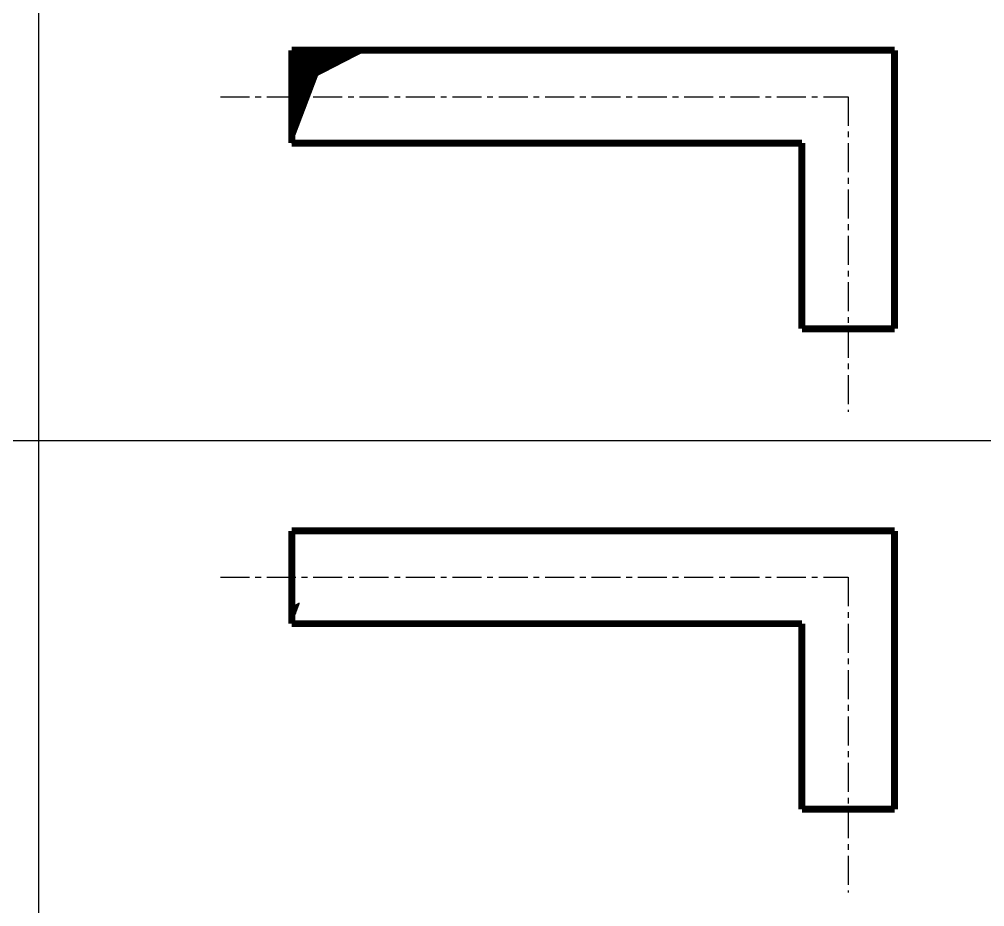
# Model space of a CAD drawing. Header units: inches. Extents: x -18 to 2014, y 4 to 801.
# Drawn here: x 1700.82 to 1742.46, y 157.61 to 195.86 of the extents above; entities that cross this region are included whole.
import ezdxf

# ---------------------------------------------------------------- set-up
doc = ezdxf.new("R2010")
doc.units = ezdxf.units.IN
doc.header["$MEASUREMENT"] = 0
doc.linetypes.add('CENTER', pattern=[2, 1.25, -0.25, 0.25, -0.25])

msp = doc.modelspace()

# ---------------------------------------------------------------- linework, layer by layer
at = {"color": 3}
for p, q in [((1701.644965778534, 232.699474610174), (1701.644965778534, 42.69947461017395)), ((1712.570983294821, 193.5465949891464), (1714.473562037719, 194.5244042324669)), ((1712.570983294821, 193.557838356979), (1714.45168518108, 194.5244042324669)), ((1712.570983294821, 193.5690817248113), (1714.429808324441, 194.5244042324669)), ((1712.570983294821, 193.5803250926436), (1714.407931467802, 194.5244042324669)), ((1712.570983294821, 193.5915684604759), (1714.386054611163, 194.5244042324669)), ((1712.570983294821, 193.6028118283085), (1714.364177754523, 194.5244042324669)), ((1712.570983294821, 193.612054587195), (1714.346193595851, 194.5244042324669)), ((1712.570983294821, 193.6232979550274), (1714.324316739212, 194.5244042324669)), ((1712.570983294821, 193.6345413228599), (1714.302439882573, 194.5244042324669)), ((1712.570983294821, 193.6457846906925), (1714.280563025933, 194.5244042324669)), ((1712.570983294821, 193.6570280585246), (1714.258686169294, 194.5244042324669)), ((1712.570983294821, 193.6682714263569), (1714.236809312656, 194.5244042324669)), ((1712.570983294821, 193.6795147941894), (1714.214932456017, 194.5244042324669)), ((1712.570983294821, 193.6907581620218), (1714.193055599377, 194.5244042324669)), ((1712.570983294821, 193.7020015298543), (1714.171178742738, 194.5244042324669)), ((1712.570983294821, 193.7132448976868), (1714.149301886099, 194.5244042324669)), ((1712.570983294821, 193.7244882655192), (1714.12742502946, 194.5244042324669)), ((1712.570983294821, 193.7357316333515), (1714.105548172821, 194.5244042324669)), ((1712.570983294821, 193.7469750011838), (1714.083671316182, 194.5244042324669)), ((1712.570983294821, 193.7582183690161), (1714.061794459543, 194.5244042324669)), ((1712.570983294821, 193.7694617368487), (1714.039917602904, 194.5244042324669)), ((1712.570983294821, 193.780705104681), (1714.018040746265, 194.5244042324669)), ((1712.570983294821, 193.7919484725133), (1713.996163889625, 194.5244042324669)), ((1712.570983294821, 193.8031918403456), (1713.974287032986, 194.5244042324669)), ((1712.570983294821, 193.8144352081782), (1713.952410176347, 194.5244042324669)), ((1712.570983294821, 193.8256785760107), (1713.930533319708, 194.5244042324669)), ((1712.570983294821, 193.8369219438431), (1713.908656463069, 194.5244042324669)), ((1712.570983294821, 193.8481653116754), (1713.88677960643, 194.5244042324669)), ((1712.570983294821, 193.8594086795077), (1713.864902749791, 194.5244042324669)), ((1712.570983294821, 193.87065204734), (1713.843025893152, 194.5244042324669)), ((1712.570983294821, 193.8818954151726), (1713.821149036513, 194.5244042324669)), ((1712.570983294821, 193.8931387830049), (1713.799272179873, 194.5244042324669)), ((1712.570983294821, 193.9043821508374), (1713.777395323234, 194.5244042324669)), ((1712.570983294821, 193.9156255186698), (1713.755518466596, 194.5244042324669)), ((1712.570983294821, 193.9268688865021), (1713.733641609957, 194.5244042324669)), ((1712.570983294821, 193.9381122543346), (1713.711764753318, 194.5244042324669)), ((1712.570983294821, 194.2831064856601), (1713.040489966925, 194.5244042324669)), ((1712.570983294821, 194.2718631178278), (1713.062366823564, 194.5244042324669)), ((1712.570983294821, 194.2606197499952), (1713.084243680203, 194.5244042324669)), ((1712.570983294821, 194.2493763821629), (1713.106120536842, 194.5244042324669)), ((1712.570983294821, 194.2381330143304), (1713.127997393481, 194.5244042324669)), ((1712.570983294821, 194.2268896464981), (1713.149874250121, 194.5244042324669)), ((1712.570983294821, 194.2156462786657), (1713.17175110676, 194.5244042324669)), ((1712.570983294821, 194.2044029108334), (1713.193627963398, 194.5244042324669)), ((1712.570983294821, 194.1931595430011), (1713.215504820037, 194.5244042324669)), ((1712.570983294821, 194.1819161751685), (1713.237381676676, 194.5244042324669)), ((1712.570983294821, 194.1706728073362), (1713.259258533316, 194.5244042324669)), ((1712.570983294821, 194.1594294395037), (1713.281135389955, 194.5244042324669)), ((1712.570983294821, 194.1481860716716), (1713.303012246594, 194.5244042324669)), ((1712.570983294821, 194.136942703839), (1713.324889103233, 194.5244042324669)), ((1712.570983294821, 194.1256993360065), (1713.346765959873, 194.5244042324669)), ((1712.570983294821, 194.1144559681742), (1713.368642816512, 194.5244042324669)), ((1712.570983294821, 194.1032126003418), (1713.39051967315, 194.5244042324669)), ((1712.570983294821, 194.0919692325093), (1713.412396529789, 194.5244042324669)), ((1712.570983294821, 194.080725864677), (1713.434273386428, 194.5244042324669)), ((1712.570983294821, 194.0694824968446), (1713.456150243068, 194.5244042324669)), ((1712.570983294821, 194.0582391290121), (1713.478027099707, 194.5244042324669)), ((1712.570983294821, 194.0469957611798), (1713.499903956346, 194.5244042324669)), ((1712.570983294821, 194.0357523933475), (1713.521780812985, 194.5244042324669)), ((1712.570983294821, 194.0245090255151), (1713.543657669624, 194.5244042324669)), ((1712.570983294821, 194.0132656576826), (1713.565534526263, 194.5244042324669)), ((1712.570983294821, 194.0020222898503), (1713.587411382902, 194.5244042324669)), ((1712.570983294821, 193.9907789220177), (1713.609288239541, 194.5244042324669)), ((1712.570983294821, 193.9795355541854), (1713.63116509618, 194.5244042324669)), ((1712.570983294821, 193.9682921863531), (1713.65304195282, 194.5244042324669)), ((1712.570983294821, 193.9570488185207), (1713.674918809459, 194.5244042324669)), ((1712.570983294821, 193.218607118641), (1715.1117465861, 194.5244042324669)), ((1712.570983294821, 193.2298504864735), (1715.089869729461, 194.5244042324669)), ((1712.570983294821, 193.2410938543061), (1715.067992872822, 194.5244042324669)), ((1712.570983294821, 193.2523372221382), (1715.046116016184, 194.5244042324669)), ((1712.570983294821, 193.2635805899707), (1715.024239159545, 194.5244042324669)), ((1712.570983294821, 193.274823957803), (1715.002362302905, 194.5244042324669)), ((1712.570983294821, 193.2860673256353), (1714.980485446266, 194.5244042324669)), ((1712.570983294821, 193.2973106934679), (1714.958608589627, 194.5244042324669)), ((1712.570983294821, 193.3085540613002), (1714.936731732988, 194.5244042324669)), ((1712.570983294821, 193.3197974291325), (1714.914854876349, 194.5244042324669)), ((1712.570983294821, 193.3310407969649), (1714.89297801971, 194.5244042324669)), ((1712.570983294821, 193.3422841647976), (1714.87110116307, 194.5244042324669)), ((1712.570983294821, 193.3535275326297), (1714.849224306432, 194.5244042324669)), ((1712.570983294821, 193.3647709004623), (1714.827347449793, 194.5244042324669)), ((1712.570983294821, 193.3760142682946), (1714.805470593153, 194.5244042324669)), ((1712.570983294821, 193.3872576361271), (1714.783593736514, 194.5244042324669)), ((1712.570983294821, 193.3985010039592), (1714.761716879875, 194.5244042324669)), ((1712.570983294821, 193.4097443717918), (1714.739840023236, 194.5244042324669)), ((1712.570983294821, 193.4209877396241), (1714.717963166597, 194.5244042324669)), ((1712.570983294821, 193.4322311074564), (1714.696086309958, 194.5244042324669)), ((1712.570983294821, 193.4434744752888), (1714.674209453319, 194.5244042324669)), ((1712.570983294821, 193.4547178431215), (1714.65233259668, 194.5244042324669)), ((1712.570983294821, 193.4659612109539), (1714.630455740041, 194.5244042324669)), ((1712.570983294821, 193.4772045787862), (1714.608578883401, 194.5244042324669)), ((1712.570983294821, 193.4884479466187), (1714.586702026762, 194.5244042324669)), ((1712.570983294821, 193.499691314451), (1714.564825170124, 194.5244042324669)), ((1712.570983294821, 193.5109346822831), (1714.542948313485, 194.5244042324669)), ((1712.570983294821, 193.5221780501157), (1714.521071456845, 194.5244042324669)), ((1712.570983294821, 193.5334214179482), (1714.499194600206, 194.5244042324669)), ((1712.570983294821, 193.5446647857806), (1714.477317743567, 194.5244042324669)), ((1712.570983294821, 193.1996705544551), (1715.148592529959, 194.5244042324669)), ((1712.570983294821, 193.1884271866225), (1715.170469386598, 194.5244042324669)), ((1712.570983294821, 193.1771838187902), (1715.192346243238, 194.5244042324669)), ((1712.570983294821, 193.1659404509577), (1715.214223099877, 194.5244042324669)), ((1712.570983294821, 193.1546970831253), (1715.236099956516, 194.5244042324669)), ((1712.570983294821, 193.143453715293), (1715.257976813155, 194.5244042324669)), ((1712.570983294821, 193.1322103474605), (1715.279853669794, 194.5244042324669)), ((1712.570983294821, 193.1209669796282), (1715.301730526433, 194.5244042324669)), ((1712.570983294821, 193.1097236117958), (1715.323607383072, 194.5244042324669)), ((1712.570983294821, 193.0984802439635), (1715.345484239711, 194.5244042324669)), ((1712.570983294821, 193.087236876131), (1715.36736109635, 194.5244042324669)), ((1712.570983294821, 193.0759935082986), (1715.38923795299, 194.5244042324669)), ((1712.570983294821, 193.0647501404661), (1715.411114809629, 194.5244042324669)), ((1712.570983294821, 193.0535067726338), (1715.432991666268, 194.5244042324669)), ((1712.570983294821, 193.0422634048014), (1715.454868522906, 194.5244042324669)), ((1712.570983294821, 193.0310200369691), (1715.476745379545, 194.5244042324669)), ((1712.570983294821, 193.0197766691368), (1715.498622236185, 194.5244042324669)), ((1712.570983294821, 193.008533301304), (1715.520499092824, 194.5244042324669)), ((1712.570983294821, 192.9972899334717), (1715.542375949463, 194.5244042324669)), ((1712.570983294821, 192.9860465656394), (1715.564252806102, 194.5244042324669)), ((1712.570983294821, 192.9748031978071), (1715.586129662741, 194.5244042324669)), ((1712.570983294821, 192.9635598299747), (1715.60800651938, 194.5244042324669)), ((1712.570983294821, 192.9523164621424), (1715.629883376019, 194.5244042324669)), ((1712.570983294821, 192.9410730943099), (1715.651760232658, 194.5244042324669)), ((1712.570983294821, 192.9298297264773), (1715.673637089297, 194.5244042324669)), ((1712.570983294821, 192.918586358645), (1715.695513945937, 194.5244042324669)), ((1712.570983294821, 192.9073429908127), (1715.717390802576, 194.5244042324669)), ((1712.570983294821, 192.8960996229801), (1715.739267659215, 194.5244042324669)), ((1712.570983294821, 192.8848562551478), (1715.761144515854, 194.5244042324669)), ((1712.570983294821, 192.8736128873155), (1715.783021372493, 194.5244042324669)), ((1712.570983294821, 190.5244042324669), (1714.090472990493, 194.5244042324669)), ((1712.570983294821, 192.8527403658769), (1713.670020324678, 193.4175782578996)), ((1712.570983294821, 192.8414969980443), (1713.664713153857, 193.4036073284859)), ((1712.570983294821, 192.830253630212), (1713.659405983037, 193.3896363990724)), ((1712.570983294821, 192.8190102623795), (1713.654098812216, 193.3756654696589)), ((1712.570983294821, 192.8077668945471), (1713.648791641396, 193.3616945402453)), ((1712.570983294821, 192.798472868241), (1713.644404611997, 193.3501458488364)), ((1712.570983294821, 192.7965235267148), (1713.643484470574, 193.3477236108316)), ((1712.570983294821, 192.7872295004084), (1713.639097441176, 193.3361749194226)), ((1712.570983294821, 192.7759861325761), (1713.633790270355, 193.3222039900089)), ((1712.570983294821, 192.7647427647438), (1713.628483099534, 193.3082330605954)), ((1712.570983294821, 192.7534993969112), (1713.623175928714, 193.2942621311816)), ((1712.570983294821, 192.7422560290789), (1713.617868757893, 193.2802912017681)), ((1712.570983294821, 192.7356760975984), (1713.614762853962, 193.2721150254098)), ((1712.570983294821, 192.7244327297661), (1713.609455683141, 193.2581440959962)), ((1712.570983294821, 192.713189361934), (1713.60414851232, 193.2441731665825)), ((1712.570983294821, 192.7019459941012), (1713.5988413415, 193.2302022371688)), ((1712.570983294821, 192.6907026262689), (1713.593534170679, 193.2162313077552)), ((1712.570983294821, 192.6794592584366), (1713.588226999858, 193.2022603783417)), ((1712.570983294821, 192.6682158906043), (1713.582919829037, 193.1882894489282)), ((1712.570983294821, 192.656972522772), (1713.577612658217, 193.1743185195145)), ((1712.570983294821, 192.6457291549396), (1713.572305487396, 193.1603475901009)), ((1712.570983294821, 192.6344857871071), (1713.566998316575, 193.1463766606872)), ((1712.570983294821, 192.6232424192748), (1713.561691145754, 193.1324057312737)), ((1712.570983294821, 192.6119990514422), (1713.556383974934, 193.1184348018599)), ((1712.570983294821, 192.6007556836101), (1713.551076804113, 193.1044638724464)), ((1712.570983294821, 192.5895123157773), (1713.545769633292, 193.0904929430327)), ((1712.570983294821, 192.5782689479448), (1713.540462462471, 193.0765220136189)), ((1712.570983294821, 192.5670255801127), (1713.535155291651, 193.0625510842054)), ((1712.570983294821, 192.5557822122801), (1713.52984812083, 193.0485801547917)), ((1712.570983294821, 192.5445388444481), (1713.524540950009, 193.0346092253781)), ((1712.570983294821, 192.5332954766155), (1713.519233779188, 193.0206382959644)), ((1712.570983294821, 192.5220521087832), (1713.513926608368, 193.0066673665509)), ((1712.570983294821, 192.5108087409509), (1713.508619437547, 192.9926964371371)), ((1712.570983294821, 192.4995653731183), (1713.503312266726, 192.9787255077236)), ((1712.570983294821, 192.4883220052858), (1713.498005095905, 192.9647545783099)), ((1712.570983294821, 192.4770786374534), (1713.492697925085, 192.9507836488961)), ((1712.570983294821, 192.4658352696211), (1713.487390754264, 192.9368127194826)), ((1712.570983294821, 192.4545919017886), (1713.482083583443, 192.9228417900691)), ((1712.570983294821, 192.4433485339565), (1713.476776412622, 192.9088708606554)), ((1712.570983294821, 192.4321051661239), (1713.471469241802, 192.8948999312418)), ((1712.570983294821, 192.4208617982914), (1713.466162070981, 192.8809290018283)), ((1712.570983294821, 192.4096184304591), (1713.46085490016, 192.8669580724146)), ((1712.570983294821, 192.3906818662727), (1713.451916334564, 192.8434276315782)), ((1712.570983294821, 192.3794384984406), (1713.446609163743, 192.8294567021647)), ((1712.570983294821, 192.3681951306081), (1713.441301992922, 192.815485772751)), ((1712.570983294821, 192.356951762776), (1713.435994822102, 192.8015148433375)), ((1712.570983294821, 192.3457083949432), (1713.430687651281, 192.7875439139237)), ((1712.570983294821, 192.3344650271109), (1713.42538048046, 192.7735729845102)), ((1712.570983294821, 192.3232216592786), (1713.420073309639, 192.7596020550965)), ((1712.570983294821, 192.3119782914463), (1713.414766138819, 192.7456311256829)), ((1712.570983294821, 192.3007349236139), (1713.409458967998, 192.7316601962692)), ((1712.570983294821, 192.2894915557814), (1713.404151797177, 192.7176892668557)), ((1712.570983294821, 192.2782481879491), (1713.398844626356, 192.7037183374419)), ((1712.570983294821, 192.2670048201165), (1713.393537455536, 192.6897474080284)), ((1712.570983294821, 192.2557614522842), (1713.388230284715, 192.6757764786149)), ((1712.570983294821, 192.2445180844516), (1713.382923113894, 192.6618055492011)), ((1712.570983294821, 192.2332747166193), (1713.377615943073, 192.6478346197876)), ((1712.570983294821, 192.222031348787), (1713.372308772253, 192.6338636903739)), ((1712.570983294821, 192.2107879809547), (1713.367001601432, 192.6198927609604)), ((1712.570983294821, 192.1995446131224), (1713.361694430611, 192.6059218315466)), ((1712.570983294821, 192.1883012452898), (1713.35638725979, 192.5919509021329)), ((1712.570983294821, 192.1770578774575), (1713.35108008897, 192.5779799727194)), ((1712.570983294821, 192.1658145096252), (1713.345772918149, 192.5640090433056)), ((1712.570983294821, 192.1545711417926), (1713.340465747328, 192.5500381138921)), ((1712.570983294821, 192.1433277739601), (1713.335158576507, 192.5360671844784)), ((1712.570983294821, 192.132084406128), (1713.329851405687, 192.5220962550648)), ((1712.570983294821, 192.1208410382954), (1713.324544234866, 192.5081253256511)), ((1712.570983294821, 192.113917192992), (1713.321275994397, 192.4995218044067)), ((1712.570983294821, 192.1095976704631), (1713.319237064045, 192.4941543962376)), ((1712.570983294821, 192.1026738251597), (1713.315968823576, 192.4855508749932)), ((1712.570983294821, 192.0914304573274), (1713.310661652755, 192.4715799455795)), ((1712.570983294821, 192.0801870894951), (1713.305354481935, 192.4576090161659)), ((1712.570983294821, 192.0689437216625), (1713.300047311114, 192.4436380867522)), ((1712.570983294821, 192.0577003538302), (1713.294740140293, 192.4296671573385)), ((1712.570983294821, 192.055381440247), (1713.29364555096, 192.4267856917075)), ((1712.570983294821, 192.0484042824588), (1713.290352145569, 192.4181159247463)), ((1712.570983294821, 192.0441380724145), (1713.288338380139, 192.4128147622938)), ((1712.570983294821, 192.0371609146265), (1713.285044974748, 192.4041449953325)), ((1712.570983294821, 192.0259175467939), (1713.279737803927, 192.390174065919)), ((1712.570983294821, 192.0146741789616), (1713.274430633107, 192.3762031365053)), ((1712.570983294821, 192.0034308111293), (1713.269123462286, 192.3622322070918)), ((1712.570983294821, 191.992187443297), (1713.263816291465, 192.348261277678)), ((1712.570983294821, 191.9809440754644), (1713.258509120644, 192.3342903482645)), ((1712.570983294821, 191.9697007076319), (1713.253201949824, 192.3203194188507)), ((1712.570983294821, 191.9584573397995), (1713.247894779003, 192.3063484894372)), ((1712.570983294821, 191.947213971967), (1713.242587608182, 192.2923775600235)), ((1712.570983294821, 191.9359706041347), (1713.237280437362, 192.27840663061)), ((1712.570983294821, 191.9247272363023), (1713.231973266541, 192.2644357011962)), ((1712.570983294821, 191.91348386847), (1713.22666609572, 192.2504647717825)), ((1712.570983294821, 191.9022405006375), (1713.221358924899, 192.236493842369)), ((1712.570983294821, 191.8909971328052), (1713.216051754079, 192.2225229129554)), ((1712.570983294821, 191.8797537649726), (1713.210744583258, 192.2085519835417)), ((1712.570983294821, 191.8685103971405), (1713.205437412437, 192.1945810541282)), ((1712.570983294821, 191.857267029308), (1713.200130241616, 192.1806101247147)), ((1712.570983294821, 191.8460236614754), (1713.194823070796, 192.1666391953009)), ((1712.570983294821, 191.8347802936433), (1713.189515899975, 192.1526682658874)), ((1712.570983294821, 191.8235369258108), (1713.184208729154, 192.1386973364737)), ((1712.570983294821, 191.8122935579782), (1713.178901558333, 192.1247264070599)), ((1712.570983294821, 191.8010501901459), (1713.173594387513, 192.1107554776464)), ((1712.570983294821, 191.7898068223136), (1713.168287216692, 192.0967845482326)), ((1712.570983294821, 191.7785634544813), (1713.162980045871, 192.0828136188191)), ((1712.570983294821, 191.7673200866487), (1713.15767287505, 192.0688426894054)), ((1712.570983294821, 191.7560767188164), (1713.15236570423, 192.0548717599919)), ((1712.570983294821, 191.7448333509841), (1713.147058533409, 192.0409008305781)), ((1712.570983294821, 191.7335899831517), (1713.141751362588, 192.0269299011646)), ((1712.570983294821, 191.7223466153192), (1713.136444191767, 192.0129589717509)), ((1712.570983294821, 191.7034100511333), (1713.127505626171, 191.9894285309148)), ((1712.570983294821, 191.692166683301), (1713.12219845535, 191.9754576015012)), ((1712.570983294821, 191.6809233154684), (1713.116891284529, 191.9614866720875)), ((1712.570983294821, 191.6696799476361), (1713.111584113709, 191.947515742674)), ((1712.570983294821, 191.6584365798036), (1713.106276942888, 191.9335448132602)), ((1712.570983294821, 191.6471932119713), (1713.100969772067, 191.9195738838465)), ((1712.570983294821, 191.6359498441387), (1713.095662601246, 191.905602954433)), ((1712.570983294821, 191.6247064763064), (1713.090355430426, 191.8916320250192)), ((1712.570983294821, 191.6134631084741), (1713.085048259605, 191.8776610956057)), ((1712.570983294821, 191.6022197406415), (1713.079741088784, 191.863690166192)), ((1712.570983294821, 191.5909763728092), (1713.074433917963, 191.8497192367784)), ((1712.570983294821, 191.5797330049769), (1713.069126747143, 191.8357483073647)), ((1712.570983294821, 191.5684896371446), (1713.063819576322, 191.8217773779512)), ((1712.570983294821, 191.557246269312), (1713.058512405501, 191.8078064485374)), ((1712.570983294821, 191.5460029014797), (1713.05320523468, 191.7938355191239)), ((1712.570983294821, 191.5347595336474), (1713.04789806386, 191.7798645897102)), ((1712.570983294821, 191.5235161658148), (1713.042590893039, 191.7658936602964)), ((1712.570983294821, 191.5122727979825), (1713.037283722218, 191.7519227308829)), ((1712.570983294821, 191.5010294301499), (1713.031976551398, 191.7379518014692)), ((1712.570983294821, 191.4897860623178), (1713.026669380577, 191.7239808720556)), ((1712.570983294821, 191.4785426944853), (1713.021362209756, 191.7100099426421)), ((1712.570983294821, 191.467299326653), (1713.016055038935, 191.6960390132284)), ((1712.570983294821, 191.4560559588204), (1713.010747868115, 191.6820680838149)), ((1712.570983294821, 191.4448125909883), (1713.005440697294, 191.6680971544014)), ((1712.570983294821, 191.4335692231558), (1713.000133526473, 191.6541262249876)), ((1712.570983294821, 191.4223258553232), (1712.994826355652, 191.6401552955739)), ((1712.570983294821, 191.4110824874909), (1712.989519184832, 191.6261843661603)), ((1712.570983294821, 191.3998391196584), (1712.984212014011, 191.6122134367466)), ((1712.570983294821, 191.3885957518263), (1712.97890484319, 191.5982425073331)), ((1712.570983294821, 191.3773523839937), (1712.973597672369, 191.5842715779193)), ((1712.570983294821, 191.3681096251072), (1712.969234842567, 191.5727865910438)), ((1712.570983294821, 191.3568662572746), (1712.963927671746, 191.5588156616303)), ((1712.570983294821, 191.3456228894423), (1712.958620500925, 191.5448447322165)), ((1712.570983294821, 191.33437952161), (1712.953313330104, 191.530873802803)), ((1712.570983294821, 191.3231361537774), (1712.948006159284, 191.5169028733893)), ((1712.570983294821, 191.3118927859453), (1712.942698988463, 191.5029319439758)), ((1712.570983294821, 191.3099625825792), (1712.941787880765, 191.5005334869137)), ((1712.570983294821, 191.2987192147469), (1712.936480709944, 191.4865625574999)), ((1712.570983294821, 191.2874758469144), (1712.931173539124, 191.4725916280864)), ((1712.570983294821, 191.276232479082), (1712.925866368303, 191.4586206986727)), ((1712.570983294821, 191.2649891112497), (1712.920559197482, 191.4446497692591)), ((1712.570983294821, 191.2537457434172), (1712.915252026661, 191.4306788398454)), ((1712.570983294821, 191.2425023755848), (1712.909944855841, 191.4167079104319)), ((1712.570983294821, 191.2312590077523), (1712.90463768502, 191.4027369810181)), ((1712.570983294821, 191.2200156399202), (1712.899330514199, 191.3887660516046)), ((1712.570983294821, 191.2087722720877), (1712.894023343378, 191.3747951221909)), ((1712.570983294821, 191.1975289042553), (1712.888716172558, 191.3608241927774)), ((1712.570983294821, 191.1862855364228), (1712.883409001737, 191.3468532633636)), ((1712.570983294821, 191.1750421685905), (1712.878101830916, 191.3328823339499)), ((1712.570983294821, 191.1637988007581), (1712.872794660095, 191.3189114045364)), ((1712.570983294821, 191.1525554329256), (1712.867487489275, 191.3049404751226)), ((1712.570983294821, 191.1413120650933), (1712.862180318454, 191.2909695457091)), ((1712.570983294821, 191.130068697261), (1712.856873147633, 191.2769986162953)), ((1712.570983294821, 191.1188253294284), (1712.851565976812, 191.2630276868818)), ((1712.570983294821, 191.1075819615961), (1712.846258805992, 191.2490567574681)), ((1712.570983294821, 191.0963385937635), (1712.840951635171, 191.2350858280546)), ((1712.570983294821, 191.0850952259314), (1712.83564446435, 191.2211148986408)), ((1712.570983294821, 191.0738518580989), (1712.83033729353, 191.2071439692273)), ((1712.570983294821, 191.0626084902666), (1712.825030122709, 191.1931730398138)), ((1712.570983294821, 191.051365122434), (1712.819722951888, 191.1792021104)), ((1712.570983294821, 191.0401217546015), (1712.814415781067, 191.1652311809865)), ((1712.570983294821, 191.0288783867694), (1712.809108610247, 191.1512602515728)), ((1712.570983294821, 191.0176350189368), (1712.803801439426, 191.1372893221593)), ((1712.570983294821, 191.0063916511045), (1712.798494268605, 191.1233183927455)), ((1712.570983294821, 190.995148283272), (1712.793187097784, 191.109347463332)), ((1712.570983294821, 190.9839049154396), (1712.787879926964, 191.0953765339183)), ((1712.570983294821, 190.9649683512535), (1712.778941361367, 191.0718460930819)), ((1712.570983294821, 190.9537249834212), (1712.773634190546, 191.0578751636684)), ((1712.570983294821, 190.9424816155887), (1712.768327019726, 191.0439042342547)), ((1712.570983294821, 190.9312382477563), (1712.763019848905, 191.0299333048411)), ((1712.570983294821, 190.919994879924), (1712.757712678084, 191.0159623754274)), ((1712.570983294821, 190.9087515120917), (1712.752405507263, 191.0019914460139)), ((1712.570983294821, 190.8975081442594), (1712.747098336443, 190.9880205166004)), ((1712.570983294821, 190.8862647764268), (1712.741791165622, 190.9740495871866)), ((1712.570983294821, 190.8750214085945), (1712.736483994801, 190.9600786577731)), ((1712.570983294821, 190.863778040762), (1712.73117682398, 190.9461077283594)), ((1712.570983294821, 190.8525346729299), (1712.72586965316, 190.9321367989458)), ((1712.570983294821, 190.8412913050973), (1712.720562482339, 190.9181658695321)), ((1712.570983294821, 190.830047937265), (1712.715255311518, 190.9041949401186)), ((1712.570983294821, 190.8188045694324), (1712.709948140697, 190.8902240107048)), ((1712.570983294821, 190.8075612016001), (1712.704640969877, 190.8762530812913)), ((1712.570983294821, 190.7963178337676), (1712.699333799056, 190.8622821518776)), ((1712.570983294821, 190.7850744659353), (1712.694026628235, 190.8483112224638)), ((1712.570983294821, 190.7738310981029), (1712.688719457414, 190.8343402930503)), ((1712.570983294821, 190.7625877302704), (1712.683412286594, 190.8203693636366)), ((1712.570983294821, 190.7513443624383), (1712.678105115773, 190.806398434223)), ((1712.570983294821, 190.7401009946055), (1712.672797944952, 190.7924275048093)), ((1712.570983294821, 190.7288576267732), (1712.667490774131, 190.7784565753958)), ((1712.570983294821, 190.7176142589409), (1712.662183603311, 190.764485645982)), ((1712.570983294821, 190.7063708911085), (1712.65687643249, 190.7505147165685)), ((1712.570983294821, 190.695127523276), (1712.651569261669, 190.7365437871548)), ((1712.570983294821, 190.6838841554439), (1712.646262090848, 190.7225728577413)), ((1712.570983294821, 190.6726407876114), (1712.640954920028, 190.7086019283277)), ((1712.570983294821, 190.6613974197788), (1712.635647749207, 190.694630998914)), ((1712.570983294821, 190.6501540519465), (1712.630340578386, 190.6806600695005)), ((1712.570983294821, 190.6389106841139), (1712.625033407566, 190.6666891400867)), ((1668.142719945016, 177.6994746101742), (1815.142719945016, 177.6994746101742)), ((1712.570983294821, 170.5292420067627), (1712.909944855841, 170.7034475416095)), ((1712.570983294821, 170.5179986389302), (1712.90463768502, 170.6894766121958)), ((1712.570983294821, 170.5067552710978), (1712.899330514199, 170.6755056827822)), ((1712.570983294821, 170.4955119032655), (1712.894023343378, 170.6615347533687)), ((1712.570983294821, 170.4842685354332), (1712.888716172558, 170.6475638239552)), ((1712.570983294821, 170.4730251676006), (1712.883409001737, 170.6335928945415)), ((1712.570983294821, 170.4617817997683), (1712.878101830916, 170.6196219651277)), ((1712.570983294821, 170.4505384319358), (1712.872794660095, 170.6056510357142)), ((1712.570983294821, 170.4392950641034), (1712.867487489275, 170.5916801063005)), ((1712.570983294821, 170.4280516962711), (1712.862180318454, 170.5777091768869)), ((1712.570983294821, 170.4168083284386), (1712.856873147633, 170.5637382474732)), ((1712.570983294821, 170.4055649606063), (1712.851565976812, 170.5497673180597)), ((1712.570983294821, 170.3943215927739), (1712.846258805992, 170.5357963886459)), ((1712.570983294821, 170.3830782249414), (1712.840951635171, 170.5218254592324)), ((1712.570983294821, 170.3718348571091), (1712.83564446435, 170.5078545298187)), ((1712.570983294821, 170.3605914892767), (1712.83033729353, 170.4938836004052)), ((1712.570983294821, 170.3493481214444), (1712.825030122709, 170.4799126709914)), ((1712.570983294821, 170.3381047536119), (1712.819722951888, 170.4659417415777)), ((1712.570983294821, 170.3268613857793), (1712.814415781067, 170.4519708121641)), ((1712.570983294821, 170.315618017947), (1712.809108610247, 170.4379998827504)), ((1712.570983294821, 170.3043746501145), (1712.803801439426, 170.4240289533369)), ((1712.570983294821, 170.2931312822824), (1712.798494268605, 170.4100580239231)), ((1712.570983294821, 170.2818879144498), (1712.793187097784, 170.3960870945096)), ((1712.570983294821, 170.2706445466175), (1712.787879926964, 170.3821161650961)), ((1712.570983294821, 170.2517079824314), (1712.778941361367, 170.3585857242598)), ((1712.570983294821, 170.2404646145991), (1712.773634190546, 170.3446147948463)), ((1712.570983294821, 170.2292212467665), (1712.768327019726, 170.3306438654325)), ((1712.570983294821, 170.2179778789342), (1712.763019848905, 170.316672936019)), ((1712.570983294821, 170.2067345111019), (1712.757712678084, 170.3027020066052)), ((1712.570983294821, 170.1954911432693), (1712.752405507263, 170.2887310771917)), ((1712.570983294821, 170.184247775437), (1712.747098336443, 170.274760147778)), ((1712.570983294821, 170.1730044076047), (1712.741791165622, 170.2607892183642)), ((1712.570983294821, 170.1617610397724), (1712.736483994801, 170.2468182889507)), ((1712.570983294821, 170.1505176719396), (1712.73117682398, 170.232847359537)), ((1712.570983294821, 170.1392743041075), (1712.72586965316, 170.2188764301235)), ((1712.570983294821, 170.1280309362749), (1712.720562482339, 170.2049055007099)), ((1712.570983294821, 170.1167875684426), (1712.715255311518, 170.1909345712962)), ((1712.570983294821, 170.1055442006101), (1712.709948140697, 170.1769636418825)), ((1712.570983294821, 170.094300832778), (1712.704640969877, 170.1629927124689)), ((1712.570983294821, 170.0830574649454), (1712.699333799056, 170.1490217830554)), ((1712.570983294821, 170.0718140971131), (1712.694026628235, 170.1350508536417)), ((1712.570983294821, 170.0605707292806), (1712.688719457414, 170.1210799242282)), ((1712.570983294821, 170.0493273614482), (1712.683412286594, 170.1071089948144)), ((1712.570983294821, 170.0380839936159), (1712.678105115773, 170.0931380654009)), ((1712.570983294821, 170.0268406257834), (1712.672797944952, 170.0791671359871)), ((1712.570983294821, 170.015597257951), (1712.667490774131, 170.0651962065736)), ((1712.570983294821, 170.0043538901187), (1712.662183603311, 170.0512252771599)), ((1712.570983294821, 169.9931105222862), (1712.65687643249, 170.0372543477464)), ((1712.570983294821, 169.9818671544539), (1712.651569261669, 170.0232834183326)), ((1712.570983294821, 169.9706237866215), (1712.646262090848, 170.0093124889191)), ((1712.570983294821, 169.9593804187892), (1712.640954920028, 169.9953415595054)), ((1712.570983294821, 169.9481370509567), (1712.635647749207, 169.9813706300916)), ((1712.570983294821, 169.9368936831243), (1712.630340578386, 169.9673997006781)), ((1712.570983294821, 169.9256503152918), (1712.625033407566, 169.9534287712644))]:
    msp.add_line(p, q, dxfattribs=at)
at = {"color": 3, "linetype": 'CENTER'}
for p, q in [((1709.497454401177, 192.5244042324669), (1736.570983294821, 192.5244042324669)), ((1736.570983294821, 192.5244042324669), (1736.570983294821, 178.9419731932176)), ((1709.497454401177, 171.8111438636448), (1736.570983294821, 171.8111438636448)), ((1736.570983294821, 171.8111438636448), (1736.570983294821, 158.2287128243955))]:
    msp.add_line(p, q, dxfattribs=at)
at = {"color": 3, "const_width": 0.3}
for points in [[(1712.570983294821, 194.5244042324669), (1712.570983294821, 190.5244042324669)], [(1712.570983294821, 194.5244042324669), (1738.570983294821, 194.5244042324669)], [(1738.570983294821, 194.5244042324669), (1738.570983294821, 182.5244042324669)], [(1712.570983294821, 190.5244042324669), (1734.570983294821, 190.5244042324669)], [(1734.570983294821, 190.5244042324669), (1734.570983294821, 182.5244042324669)], [(1734.570983294821, 182.5244042324669), (1738.570983294821, 182.5244042324669)], [(1712.570983294821, 173.8111438636448), (1712.570983294821, 169.8111438636448)], [(1712.570983294821, 173.8111438636448), (1738.570983294821, 173.8111438636448)], [(1738.570983294821, 173.8111438636448), (1738.570983294821, 161.8111438636448)], [(1712.570983294821, 169.8111438636448), (1734.570983294821, 169.8111438636448)], [(1734.570983294821, 169.8111438636448), (1734.570983294821, 161.8111438636448)], [(1734.570983294821, 161.8111438636448), (1738.570983294821, 161.8111438636448)]]:
    msp.add_lwpolyline(points, dxfattribs=at)

doc.saveas('drawing.dxf')
